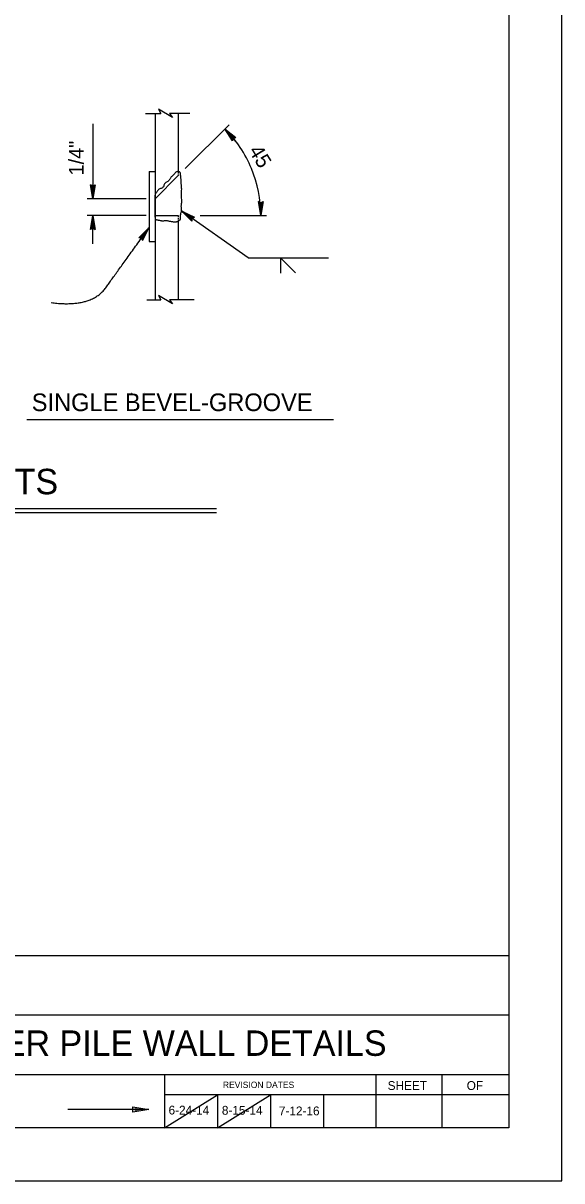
# Model space of a CAD drawing. Extents: x 0 to 2.83, y 0 to 1.83.
# Drawn here: x 2.41 to 2.833, y 0 to 0.911 of the extents above; entities that cross this region are included whole.
import ezdxf

# ---------------------------------------------------------------- set-up
doc = ezdxf.new("R2010")
doc.units = 0
for name, color, linetype in [('10 Sheet Format', 7, 'Continuous'), ('210 Border', 7, 'Continuous'), ('212 Leaders and Dim Lines', 7, 'Continuous'), ('214 Text and Titles', 7, 'Continuous'), ('215 Design Notes', 7, 'Continuous'), ('220 Structural Steel', 7, 'Continuous'), ('Default', 7, 'Continuous')]:
    doc.layers.add(name, color=color, linetype=linetype)

msp = doc.modelspace()

# ---------------------------------------------------------------- linework, layer by layer
at = {"layer": '10 Sheet Format'}
msp.add_lwpolyline([(0, 0), (2.83333, 0), (2.83333, 1.83333), (0, 1.83333)], close=True, dxfattribs=at)
at = {"layer": '210 Border'}
for p, q in [((2.79167, 1.79167), (2.79167, 0.04167)), ((2.79167, 0.17708), (0.08333, 0.17708)), ((2.79167, 0.13021), (2.02083, 0.13021)), ((2.79167, 0.08333), (0.08333, 0.08333)), ((2.52083, 0.08333), (2.52083, 0.04167)), ((2.68695, 0.08306), (2.68695, 0.04167)), ((2.73903, 0.08333), (2.73903, 0.04167)), ((2.79167, 0.06771), (2.52083, 0.06771)), ((2.52083, 0.04167), (2.5625, 0.06771)), ((2.5625, 0.06771), (2.5625, 0.04167)), ((2.5625, 0.04167), (2.60417, 0.06771)), ((2.60417, 0.06771), (2.60417, 0.04167)), ((2.64583, 0.06771), (2.64583, 0.04167)), ((2.50281, 0.05608), (2.44482, 0.05608)), ((2.49602, 0.05817), (2.50852, 0.05608)), ((2.49602, 0.05399), (2.49602, 0.05817)), ((2.50852, 0.05608), (2.49602, 0.05399)), ((2.4981, 0.05677), (2.50227, 0.05608)), ((2.4981, 0.05538), (2.4981, 0.05677)), ((2.50227, 0.05608), (2.4981, 0.05538)), ((2.79167, 0.04167), (0.08333, 0.04167))]:
    msp.add_line(p, q, dxfattribs=at)
for points in [[(2.50217, 0.05608), (2.49026, 0.05608)], [(2.50852, 0.05608), (2.49602, 0.05608)], [(2.50227, 0.05608), (2.4981, 0.05608)], [(2.50852, 0.05608), (2.50246, 0.05608)]]:
    msp.add_lwpolyline(points, dxfattribs=at)
at = {"layer": '212 Leaders and Dim Lines'}
for p, q in [((2.46456, 0.83129), (2.46456, 0.77241)), ((2.53727, 0.79622), (2.57166, 0.83061)), ((2.57499, 0.82008), (2.56842, 0.82737)), ((2.57439, 0.81802), (2.56842, 0.82737)), ((2.56842, 0.82737), (2.5771, 0.82047)), ((2.57605, 0.82028), (2.56842, 0.82737)), ((2.56842, 0.82737), (2.57469, 0.81905)), ((2.57454, 0.81854), (2.56842, 0.82737)), ((2.56842, 0.82737), (2.57484, 0.81957)), ((2.57552, 0.82018), (2.56842, 0.82737)), ((2.56842, 0.82737), (2.57658, 0.82037)), ((2.57469, 0.81905), (2.57499, 0.82008)), ((2.57499, 0.82008), (2.57605, 0.82028)), ((2.57605, 0.82028), (2.5771, 0.82047)), ((2.57469, 0.81905), (2.57439, 0.81802)), ((2.46365, 0.78278), (2.46274, 0.78334)), ((2.46456, 0.77241), (2.46274, 0.78334)), ((2.46456, 0.77241), (2.46319, 0.78306)), ((2.46639, 0.78334), (2.46456, 0.77241)), ((2.46593, 0.78306), (2.46456, 0.77241)), ((2.46548, 0.78278), (2.46639, 0.78334)), ((2.46365, 0.78278), (2.46456, 0.77241)), ((2.46456, 0.78222), (2.46365, 0.78278)), ((2.46411, 0.7825), (2.46456, 0.77241)), ((2.46456, 0.77241), (2.46548, 0.78278)), ((2.46548, 0.78278), (2.46456, 0.78222)), ((2.46456, 0.77241), (2.46502, 0.7825)), ((2.46456, 0.78222), (2.46456, 0.77241)), ((2.50644, 0.77241), (2.45998, 0.77241)), ((2.59572, 0.76963), (2.59481, 0.77019)), ((2.59664, 0.75925), (2.59481, 0.77019)), ((2.59664, 0.75925), (2.59527, 0.76991)), ((2.59572, 0.76963), (2.59664, 0.75925)), ((2.59664, 0.76907), (2.59572, 0.76963)), ((2.59618, 0.76935), (2.59664, 0.75925)), ((2.59846, 0.77019), (2.59664, 0.75925)), ((2.59801, 0.76991), (2.59664, 0.75925)), ((2.59664, 0.75925), (2.59755, 0.76963)), ((2.59755, 0.76963), (2.59664, 0.76907)), ((2.59664, 0.75925), (2.59709, 0.76935)), ((2.59664, 0.76907), (2.59664, 0.75925)), ((2.59755, 0.76963), (2.59846, 0.77019)), ((2.50644, 0.75925), (2.45998, 0.75925)), ((2.46274, 0.74832), (2.46456, 0.75925)), ((2.46319, 0.7486), (2.46456, 0.75925)), ((2.46456, 0.75925), (2.46365, 0.74888)), ((2.46456, 0.75925), (2.46411, 0.74916)), ((2.46456, 0.737), (2.46456, 0.75925)), ((2.46456, 0.74944), (2.46456, 0.75925)), ((2.46456, 0.75925), (2.46639, 0.74832)), ((2.46548, 0.74888), (2.46456, 0.75925)), ((2.46502, 0.74916), (2.46456, 0.75925)), ((2.46456, 0.75925), (2.46593, 0.7486)), ((2.58671, 0.726), (2.53441, 0.7626)), ((2.54245, 0.75698), (2.53441, 0.7626)), ((2.54233, 0.75484), (2.53441, 0.7626)), ((2.53441, 0.7626), (2.54442, 0.75783)), ((2.54344, 0.7574), (2.53441, 0.7626)), ((2.53441, 0.7626), (2.54239, 0.75591)), ((2.54236, 0.75537), (2.53441, 0.7626)), ((2.53441, 0.7626), (2.54242, 0.75644)), ((2.54294, 0.75719), (2.53441, 0.7626)), ((2.53441, 0.7626), (2.54393, 0.75762)), ((2.54239, 0.75591), (2.54233, 0.75484)), ((2.54239, 0.75591), (2.54245, 0.75698)), ((2.54245, 0.75698), (2.54344, 0.7574)), ((2.54344, 0.7574), (2.54442, 0.75783)), ((2.54908, 0.75925), (2.60121, 0.75925)), ((2.46365, 0.74888), (2.46274, 0.74832)), ((2.46365, 0.74888), (2.46456, 0.74944)), ((2.46456, 0.74944), (2.46548, 0.74888)), ((2.46548, 0.74888), (2.46639, 0.74832)), ((2.50068, 0.74163), (2.50855, 0.74944)), ((2.50122, 0.7416), (2.50855, 0.74944)), ((2.50855, 0.74944), (2.50175, 0.74156)), ((2.50855, 0.74944), (2.50229, 0.74152)), ((2.50282, 0.74148), (2.50855, 0.74944)), ((2.50303, 0.74099), (2.50855, 0.74944)), ((2.50323, 0.74049), (2.50855, 0.74944)), ((2.50855, 0.74944), (2.50344, 0.74)), ((2.50855, 0.74944), (2.50365, 0.7395)), ((2.50175, 0.74156), (2.50068, 0.74163)), ((2.50175, 0.74156), (2.50282, 0.74148)), ((2.50282, 0.74148), (2.50323, 0.74049)), ((2.50323, 0.74049), (2.50365, 0.7395)), ((2.58671, 0.726), (2.64999, 0.726)), ((2.61207, 0.726), (2.61207, 0.71397)), ((2.61207, 0.726), (2.62384, 0.71423))]:
    msp.add_line(p, q, dxfattribs=at)
for start, end in [(22.5, 45), (37.37648, 45), (37.37648, 45), (0, 22.5)]:
    msp.add_arc((2.50031, 0.75925), 0.09633, start, end, dxfattribs=at)
msp.add_open_spline([(2.43189, 0.69073), (2.46336, 0.68666), (2.48596, 0.71805), (2.50855, 0.74944)], degree=2, dxfattribs=at)
at = {"layer": '214 Text and Titles'}
for p, q in [((2.4126, 0.59873), (2.65381, 0.59873)), ((1.96271, 0.52886), (2.56184, 0.52886)), ((1.96271, 0.52561), (2.56184, 0.52561))]:
    msp.add_line(p, q, dxfattribs=at)
at = {"layer": '215 Design Notes'}
for points in [[(2.495, 0.6195), (2.4951, 0.61956)], [(2.50548, 0.62009), (2.50557, 0.62014)]]:
    msp.add_lwpolyline(points, dxfattribs=at)
at = {"layer": '220 Structural Steel'}
for p, q in [((2.50586, 0.83951), (2.51814, 0.83951)), ((2.51346, 0.83951), (2.51346, 0.69303)), ((2.51631, 0.84282), (2.51814, 0.83951)), ((2.52712, 0.8362), (2.51631, 0.84282)), ((2.52477, 0.83951), (2.52714, 0.8362)), ((2.54091, 0.83951), (2.52477, 0.83951)), ((2.53177, 0.83951), (2.53177, 0.79281)), ((2.50888, 0.79374), (2.50888, 0.73881)), ((2.50888, 0.79374), (2.51346, 0.79374)), ((2.53177, 0.79227), (2.53177, 0.79167)), ((2.51346, 0.77241), (2.53177, 0.79072)), ((2.53177, 0.79131), (2.53177, 0.79072)), ((2.51346, 0.75925), (2.53177, 0.75925)), ((2.53177, 0.75925), (2.53177, 0.75815)), ((2.53177, 0.75743), (2.53177, 0.75617)), ((2.53177, 0.75569), (2.53177, 0.69303)), ((2.50888, 0.73881), (2.51346, 0.73881)), ((2.50695, 0.69303), (2.51814, 0.69303)), ((2.51631, 0.69634), (2.51814, 0.69303)), ((2.52712, 0.68972), (2.51631, 0.69634)), ((2.52477, 0.69303), (2.52714, 0.68971)), ((2.5442, 0.69303), (2.52477, 0.69303))]:
    msp.add_line(p, q, dxfattribs=at)
msp.add_open_spline([(2.5135, 0.75647), (2.51388, 0.75626), (2.51425, 0.75605), (2.51464, 0.75593), (2.51518, 0.75575), (2.51576, 0.75572), (2.51632, 0.75563), (2.51709, 0.75549), (2.51784, 0.75523), (2.5186, 0.75515), (2.51972, 0.75502), (2.52088, 0.75528), (2.52202, 0.75527), (2.52309, 0.75525), (2.52414, 0.755), (2.5252, 0.75479), (2.52624, 0.75457), (2.52728, 0.75439), (2.52832, 0.75431), (2.52911, 0.75425), (2.52991, 0.75424), (2.53072, 0.75443), (2.53147, 0.7546), (2.53223, 0.75493), (2.5327, 0.75545), (2.53357, 0.75642), (2.53342, 0.75806), (2.5336, 0.75952), (2.53378, 0.761), (2.5343, 0.76229), (2.53432, 0.76366), (2.53433, 0.76451), (2.53415, 0.76538), (2.53414, 0.76624), (2.53413, 0.76725), (2.53435, 0.76824), (2.53444, 0.76924), (2.53459, 0.77099), (2.53431, 0.77276), (2.53426, 0.77452), (2.53419, 0.77666), (2.53446, 0.7788), (2.53438, 0.78094), (2.53433, 0.78216), (2.53416, 0.78337), (2.53408, 0.7846), (2.534, 0.78568), (2.53399, 0.78676), (2.5339, 0.78783), (2.53381, 0.78883), (2.53365, 0.78982), (2.5336, 0.79083), (2.53357, 0.79144), (2.53358, 0.79206), (2.53336, 0.79263), (2.53319, 0.79305), (2.5329, 0.79344), (2.53252, 0.79365), (2.53203, 0.79392), (2.53138, 0.79389), (2.53084, 0.79371), (2.52968, 0.79333), (2.52897, 0.79225), (2.52814, 0.79137), (2.5274, 0.7906), (2.52656, 0.78997), (2.52592, 0.78915), (2.5252, 0.78824), (2.52472, 0.78708), (2.52382, 0.78634), (2.52306, 0.78571), (2.522, 0.78538), (2.52136, 0.78466), (2.52058, 0.78377), (2.52042, 0.78231), (2.51962, 0.78148), (2.51888, 0.78071), (2.51759, 0.78049), (2.51668, 0.77986), (2.51594, 0.77933), (2.51545, 0.77853), (2.51488, 0.77776), (2.51433, 0.777), (2.51369, 0.77628), (2.51346, 0.77543), (2.51328, 0.77475), (2.51335, 0.774), (2.51338, 0.77326), (2.51346, 0.77183), (2.51341, 0.77045), (2.51338, 0.76906), (2.51336, 0.76765), (2.51337, 0.76622), (2.51338, 0.7648), (2.51339, 0.76342), (2.5134, 0.76204), (2.51338, 0.76066), (2.51337, 0.75974), (2.51335, 0.75882), (2.51332, 0.75791)], degree=3, dxfattribs=at)

# ---------------------------------------------------------------- texts
at = {"layer": '210 Border'}
for s, height, p in [('REVISION DATES', 0.004999, (2.56684, 0.07302)), ('SHEET', 0.006945, (2.69638, 0.07147)), ('OF', 0.006945, (2.75853, 0.07147)), ('6-24-14', 0.006945, (2.5241, 0.05217)), ('8-15-14', 0.006945, (2.56602, 0.05201)), ('7-12-16', 0.006943, (2.61084, 0.05151))]:
    msp.add_text(s, height=height, dxfattribs=at).set_placement(p)
at = {"layer": '212 Leaders and Dim Lines'}
for s, rotation, p in [('1/4"', 90, (2.45743, 0.79077)), ('45', 301.48829, (2.58674, 0.81019))]:
    msp.add_text(s, height=0.011667, rotation=rotation, dxfattribs=at).set_placement(p)
at = {"layer": '214 Text and Titles'}
for s, height, p in [('SINGLE BEVEL-GROOVE', 0.0138842, (2.41652, 0.60539)), ('PILE WELDING DETAIL-BUTT JOINTS', 0.0200026, (1.96466, 0.54001))]:
    msp.add_text(s, height=height, dxfattribs=at).set_placement(p)
at = {"layer": 'Default'}
msp.add_text('CANTILEVER SOLDIER PILE WALL DETAILS ', height=0.02, dxfattribs=at).set_placement((2.13816, 0.0983))

doc.saveas('drawing.dxf')
